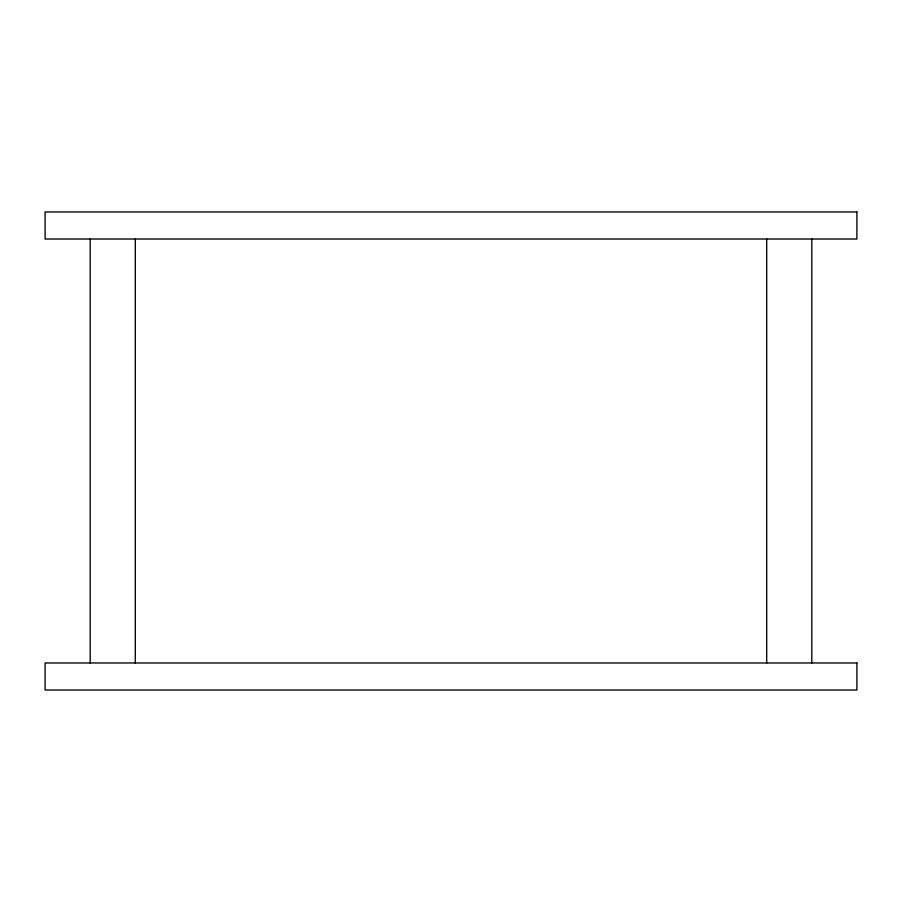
<?xml version="1.0" encoding="UTF-8"?>
<svg xmlns="http://www.w3.org/2000/svg" width="902" height="902" viewBox="0 0 902 902"><rect width="100%" height="100%" fill="white"/><g stroke="black" fill="none" stroke-linecap="round" stroke-linejoin="round"><path stroke-width="1.35" d="M811.8 239.03L811.8 662.97M766.7 239.03L766.7 662.97M135.3 239.03L135.3 662.97M90.2 239.03L90.2 662.97M856.9 211.97L45.1 211.97L45.1 239.03L856.9 239.03L856.9 211.97M856.9 662.97L45.1 662.97L45.1 690.03L856.9 690.03L856.9 662.97"/></g></svg>
